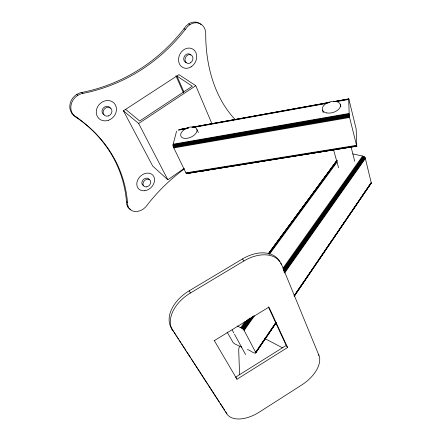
<?xml version="1.0" encoding="UTF-8"?>
<svg xmlns="http://www.w3.org/2000/svg" width="441" height="441" viewBox="0 0 441 441"><rect width="100%" height="100%" fill="white"/><g stroke="black" fill="none" stroke-linecap="round" stroke-linejoin="round"><path stroke-width="0.66" d="M348.704 99.44L348.798 98.856L356.146 128.877L356.78 146.28L349.261 116.154L348.704 99.44L336.522 101.639M186.885 173.583L185.893 172.866L173.241 146.715L173.153 144.196L176.593 131.12M370.181 183.903L371.09 183.406L371.184 182.58L365.225 157.922L363.246 156.202L352.833 153.898M247.324 349.691C248.217 348.671 255.741 355.545 255.62 352.243L275.785 322.636M294.009 295.878L371.184 182.58M255.554 352.535L257.097 350.259M259.418 346.852L260.196 345.716M262.13 342.877L263.288 341.174M264.837 338.903L266.381 336.632M267.93 334.361L269.479 332.09M270.636 330.386L272.957 326.974M274.506 324.703L275.664 322.999M294.23 295.74L295.001 294.605M296.165 292.901L298.094 290.062M298.871 288.927L301.192 285.52M302.735 283.249L304.284 280.978M305.448 279.269L307.377 276.43M309.312 273.591L310.475 271.888M312.019 269.616L313.568 267.345M315.888 263.939L316.66 262.803M318.595 259.964L320.144 257.693M321.302 255.984L323.236 253.145M324.394 251.442L326.329 248.603M327.106 247.467L329.421 244.06M330.971 241.789L332.52 239.518M333.677 237.815L335.612 234.976M337.547 232.131L338.705 230.428M340.254 228.157L341.803 225.886M342.96 224.182L345.281 220.776M346.83 218.504L348.373 216.233M349.537 214.53L351.471 211.691M352.629 209.988L354.564 207.143M356.113 204.872L357.657 202.601M359.206 200.33L360.749 198.059M361.912 196.355L363.847 193.516M364.619 192.381L367.325 188.406M368.489 186.703L370.418 183.858M255.747 352.535L258.845 347.988M259.617 346.852L275.862 322.988M294.434 295.718L296.363 292.874M297.14 291.738L315.321 265.035M316.092 263.9L359.415 200.269M360.192 199.128L370.633 183.792M255.521 353.07L276.027 322.944M294.213 296.231L371.217 183.026M255.642 353.004L276.242 322.762M294.345 296.143L371.173 183.224M255.62 352.243L243.851 329.912L253.762 315.861M284.307 272.582L365.225 157.922M244.171 330.403L254.474 315.789M284.588 273.078L365.424 158.435M237.126 325.993L242.153 328.358L248.917 318.81M283.519 269.953L363.858 156.516M243.851 329.912L242.484 328.6L250.041 317.922M283.833 270.179L364.145 156.715M242.804 328.854L250.356 318.176M283.739 270.983L364.415 156.93M243.107 329.118L251.05 317.878M284.021 271.237L364.657 157.161M243.382 329.383L252.12 317.018M284.28 271.496L364.878 157.409M243.63 329.653L253.156 316.164M284.109 272.323L365.065 157.663M240.814 327.591L245.19 321.423M283.012 268.156L362.629 156.009M241.475 327.922L246.646 320.629M283.26 268.999L363.246 156.202M241.811 328.132L247.781 319.708M283.188 269.743L363.555 156.346M269.004 253.586L337.012 160.91M269.258 253.614L337.266 160.899M269.418 254.314L337.018 162.073M268.233 253.966L336.665 160.745M268.437 253.718L336.896 160.552M268.591 253.641L336.979 160.491M268.784 253.597L336.781 160.959M83.123 122.157A182.866 141.462 -20.7 0 0 76.144 116.97L73.465 115.162L71.42 112.664A13.798 12.331 -42.6 0 1 76.795 94.368L80.053 92.825L81.783 92.483A216.68 190.584 70.5 0 0 183.996 28.742L186.102 25.986L188.698 23.864A13.28 10.986 -66.7 0 1 200.964 24.498M184.283 168.975A127.521 86.287 -46.9 0 0 147.702 204.42L145.8 206.895L143.419 208.962A12.232 9.515 -42.6 0 1 128.656 207.728L127.719 205.341L127.526 202.623A183.39 141.666 -20.8 0 0 77.186 117.968L74.496 116.159L72.451 113.657A13.836 12.342 -42.7 0 1 77.848 95.317L81.116 93.762L82.847 93.42A217.308 191.162 70.7 0 0 185.292 29.459L187.408 26.697L190.01 24.564A13.313 10.997 -66.6 0 1 204.96 29.178L205.715 32.281L205.715 35.605A149.201 104.671 -68.7 0 0 235.224 119.605M211.889 123.651L195.793 85.686L178.952 74.634L123.414 110.801L152.729 166.086L167.856 179.779L184.178 168.396M123.414 110.801L138.639 123.502L195.793 85.686M268.365 306.919L286.187 345.463L235.748 377.094L236.999 379.249L287.587 347.486L268.933 307.09L214.32 340.645M172.789 330.75A33.974 22.414 -32 0 1 190.418 293.006L243.906 260.978A33.24 22.022 -36.1 0 1 281.722 264.787L318.948 355.429A28.505 16.102 -35.9 0 1 301.848 384.905L259.506 411.999A29.051 16.345 -33.5 0 1 226.867 413.912L171.615 328.49A33.852 22.414 -31.9 0 1 189.145 290.828L242.451 258.95A33.119 22.022 -36 0 1 279.704 261.772M179.035 129.61L188.197 127.901M191.879 127.289L329.885 102.273M333.22 101.689L348.842 98.883M181.549 129.18L188.324 127.956M192.386 127.223L329.923 102.378M333.986 101.645L348.214 99.076M178.941 129.731L188.412 128.022M193.141 127.168L328.633 102.736M334.51 101.639L348.715 99.071M347.651 99.473L349.007 99.231M178.12 130.222L186.24 128.755M194.365 127.289L326.368 103.47M173.153 144.196L348.958 113.475M173.065 144.72L348.985 114.021M173.048 145.023L349.013 114.335M173.054 145.343L349.046 114.677M173.07 145.679L349.09 115.035M173.109 146.026L349.14 115.404M173.17 146.373L349.195 115.779M173.241 146.715L349.261 116.154M173.33 147.051L349.327 116.518M173.429 147.371L349.393 116.871M173.666 147.944L349.537 117.51M185.893 172.866L356.4 145.359M186.146 173.285L356.532 145.828M186.273 173.44L356.593 146.01M187.072 173.341L188.434 173.12M189.79 172.905L191.146 172.685M192.508 172.464L193.864 172.249M197.937 171.593L199.299 171.373M200.655 171.152L202.017 170.937M203.373 170.717L204.729 170.496M206.768 170.171L208.124 169.95M209.486 169.73L210.842 169.515M212.198 169.294L218.99 168.203M220.351 167.982L221.707 167.762M223.069 167.547L224.425 167.326M225.781 167.106L227.143 166.891M228.499 166.67L232.572 166.014M233.934 165.794L235.29 165.573M236.646 165.358L238.008 165.138M239.364 164.917L240.725 164.702M242.081 164.482L243.438 164.261M244.799 164.046L246.155 163.826M247.517 163.605L248.873 163.391M250.229 163.17L251.59 162.95M252.947 162.735L254.308 162.514M255.664 162.294L257.02 162.073M258.382 161.858L259.738 161.638M261.094 161.417L262.456 161.202M263.812 160.982L265.173 160.761M266.529 160.546L267.885 160.326M269.247 160.105L270.603 159.89M274.677 159.234L276.038 159.014M277.395 158.793L278.756 158.578M280.112 158.358L281.468 158.137M290.977 156.605L292.333 156.39M293.695 156.169L295.729 155.844M297.091 155.623L298.447 155.403M299.808 155.182L301.164 154.967M302.52 154.747L303.882 154.526M305.238 154.311L309.312 153.655M310.673 153.435L312.03 153.214M313.386 152.999L314.747 152.779M316.103 152.558L317.465 152.343M318.821 152.123L320.177 151.902M321.539 151.687L322.895 151.467M324.256 151.246L325.612 151.026M326.968 150.811L328.33 150.59M329.686 150.37L331.048 150.155M332.404 149.934L333.76 149.714M335.121 149.499L336.477 149.279M337.834 149.058L339.195 148.843M340.551 148.623L341.913 148.402M343.269 148.187L344.625 147.967M345.987 147.746L347.343 147.531M351.416 146.875L352.778 146.655M354.134 146.434L355.496 146.214M186.405 173.556L356.648 146.147M186.532 173.627L356.813 146.23M241.778 347.166L234.998 344.041L233.212 342.674L227.109 332.101M264.87 338.55L282.449 347.806M188.698 23.864L190.01 24.564M183.996 28.742L185.292 29.459M242.153 328.358L242.484 328.6M125.608 109.374L139.681 121.005L192.315 86.221L176.869 75.99L183.798 91.662M81.783 92.483L82.847 93.42M76.795 94.368L77.848 95.317M76.144 116.97L77.186 117.968M71.42 112.664L72.451 113.657M83.641 122.57A182.866 141.462 -20.7 0 1 126.473 201.52L127.526 202.623M126.473 201.52L126.666 204.233L127.603 206.62L128.656 207.728M280.57 263.316L281.722 264.787M318.231 354.454L318.948 355.429M242.451 258.95L243.906 260.978M286.187 345.463L287.587 347.486M171.615 328.49L173.478 331.356M174.223 332.508L176.091 335.375M176.835 336.522L178.324 338.82M179.074 339.967L180.937 342.839M181.681 343.986L185.788 350.297M186.532 351.449L190.633 357.761M191.377 358.908L207.419 383.593M208.163 384.739L219.353 401.96M220.472 403.68L224.574 409.998M214.094 340.22L236.999 379.249M189.145 290.828L190.418 293.006M232.17 329.951L233.807 332.955M234.463 334.157L245.604 354.603M225.693 411.718L226.867 413.912M138.639 123.502L167.856 179.779M196.945 129.527A8.704 4.961 -24.3 0 1 185.909 138.424A8.704 4.961 -24.3 0 1 183.704 130.034A8.704 4.961 -24.3 0 1 196.945 129.527L198.34 132.636M175.904 75.797L183.395 92.698M322.525 110.14L323.264 112.791M333.589 149.896L338.572 167.784M340.209 104.186L340.882 106.838M351.174 147.338L354.713 161.279M239.579 374.69L238.702 349.928A15.027 12.194 -31.1 0 1 239.424 346.554M104.043 114.787A4.73 4.134 -46.4 0 1 103.459 107.874A4.73 4.134 -46.4 0 1 110.371 108.221M186.24 62.572A4.586 3.798 -62.9 0 1 184.498 56.167A4.586 3.798 -62.9 0 1 190.821 55.009M130.812 209.536A12.199 9.509 -42.6 0 1 127.603 206.62M143.54 185.611A4.311 3.401 -44.6 0 1 143.22 179.696A4.311 3.401 -44.6 0 1 149.262 179.57M205.28 170.48A8.335 5.083 -24.5 0 1 201.19 171.284M326.753 112.946A9.344 5.529 -16.2 0 0 340.496 105.608A9.344 5.529 -16.2 0 0 326.919 103.089A9.344 5.529 -16.2 0 0 326.753 112.946M108.37 120.316A10.81 9.448 -46.4 0 0 113.932 102.985A10.81 9.448 -46.4 0 0 96.761 108.778A10.81 9.448 -46.4 0 0 108.37 120.316M108.436 115.917A4.741 4.134 -46.5 0 0 110.834 108.31A4.741 4.134 -46.5 0 0 103.321 110.9A4.741 4.134 -46.5 0 0 108.436 115.917M190.534 62.804A4.603 3.804 -62.8 0 0 191.366 55.103A4.603 3.804 -62.8 0 0 185.022 59.171A4.603 3.804 -62.8 0 0 190.534 62.804M191.146 66.839A10.49 8.688 -62.9 0 0 193.136 49.276A10.49 8.688 -62.9 0 0 178.611 58.455A10.49 8.688 -62.9 0 0 191.146 66.839M146.511 186.885A4.322 3.407 -44.6 0 0 150.375 180.623A4.322 3.407 -44.6 0 0 143.65 181.631A4.322 3.407 -44.6 0 0 146.511 186.885M144.88 190.721A9.856 7.778 -44.6 0 0 153.755 176.461A9.856 7.778 -44.6 0 0 138.413 178.666A9.856 7.778 -44.6 0 0 144.88 190.721"/></g></svg>
